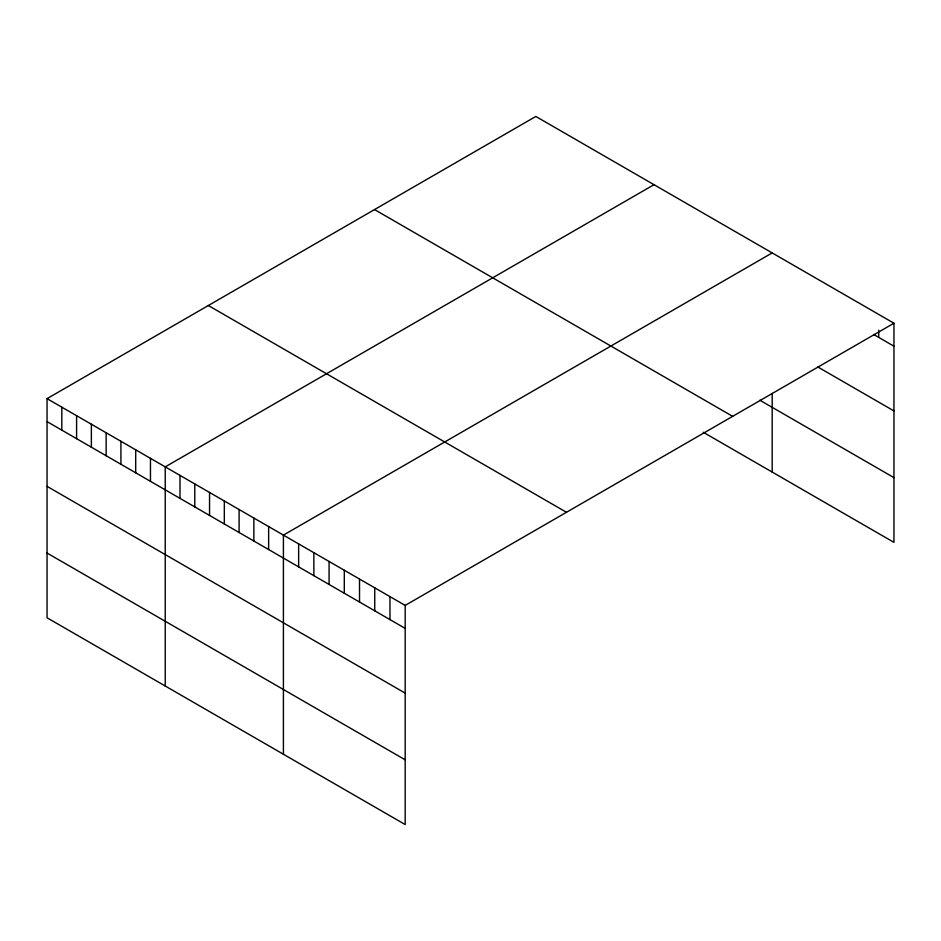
<?xml version="1.0" encoding="UTF-8"?>
<svg xmlns="http://www.w3.org/2000/svg" width="941" height="941" viewBox="0 0 941 941"><rect width="100%" height="100%" fill="white"/><g stroke="black" fill="none" stroke-linecap="round" stroke-linejoin="round"><path stroke-width="1.41" d="M47.05 398.643L405.183 605.404L405.183 824.551L47.05 617.778L47.05 398.643L535.817 116.449L893.95 323.222L893.95 542.357L703.245 432.26M654.007 184.683L165.228 466.877L165.228 686.013M772.185 252.917L283.417 535.111L283.417 754.247M405.183 605.404L893.95 323.222M873.66 334.478L893.95 346.194M817.847 366.99L893.95 410.935M759.869 400.219L893.95 477.628M374.53 209.572L732.651 416.345M208.349 305.519L566.47 512.28M47.05 421.615L405.183 628.388M47.05 486.356L405.183 693.117M47.05 553.049L405.183 759.81M878.729 330.232L878.729 337.407M772.185 393.432L772.185 472.064M389.962 596.618L389.962 619.601M374.741 587.831L374.741 610.815M359.521 579.044L359.521 602.017M344.3 570.258L344.3 593.23M329.079 561.471L329.079 584.443M313.859 552.685L313.859 575.657M298.638 543.898L298.638 566.87M268.644 526.572L268.644 549.556M253.87 518.044L253.87 541.028M239.096 509.516L239.096 532.5M224.323 500.988L224.323 523.972M209.549 492.461L209.549 515.445M194.775 483.933L194.775 506.905M180.002 475.405L180.002 498.377M150.466 458.349L150.466 481.322M135.692 449.81L135.692 472.794M120.918 441.282L120.918 464.266M106.145 432.754L106.145 455.738M91.371 424.226L91.371 447.21M76.597 415.699L76.597 438.682M61.824 407.171L61.824 430.143"/></g></svg>
